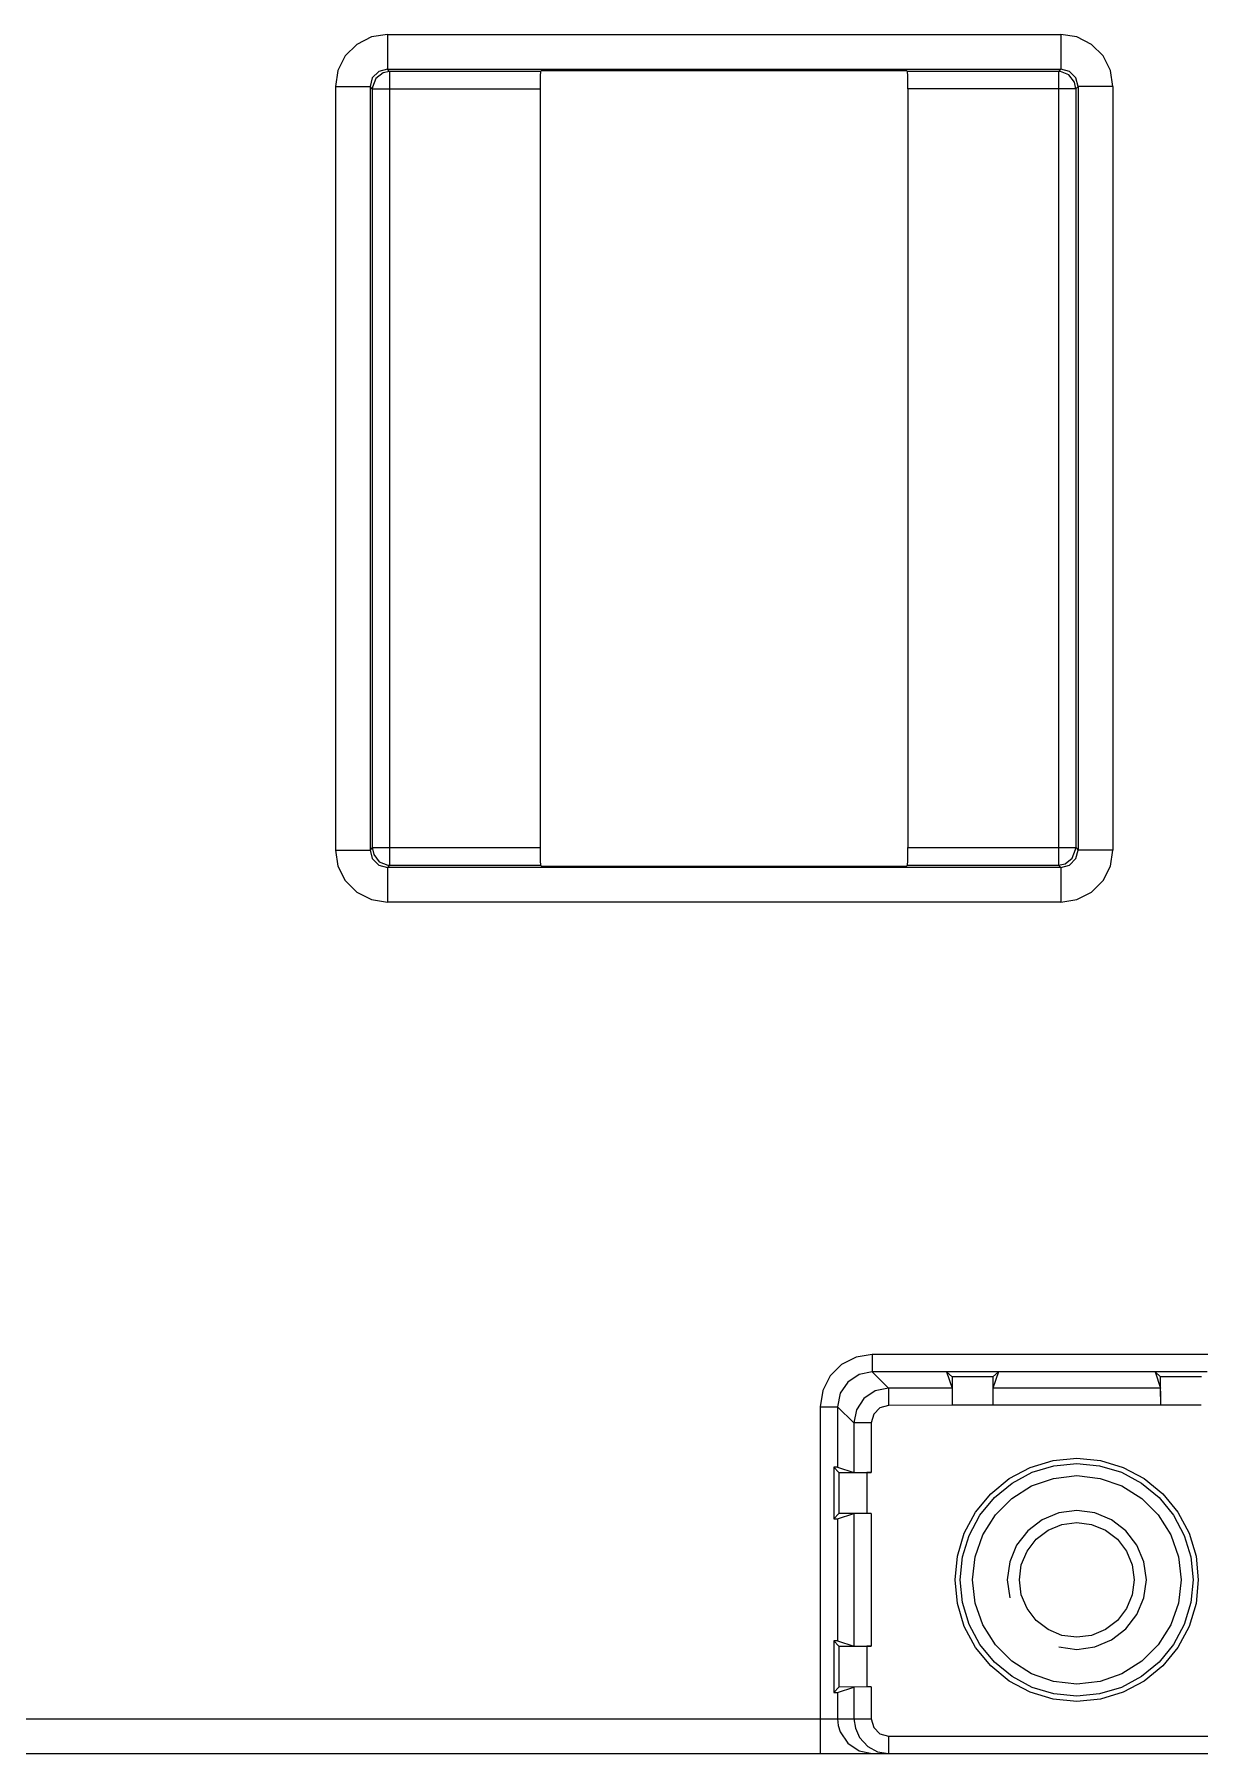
# Model space of a CAD drawing. Header units: millimetres. Extents: x 33157 to 59611, y -29750 to 1750.
# Drawn here: x 54953.71 to 54987.25, y -3217.21 to -3167.72 of the extents above; entities that cross this region are included whole.
import ezdxf

# ---------------------------------------------------------------- set-up
doc = ezdxf.new("R2010")
doc.units = ezdxf.units.MM
doc.layers.add('layer 1', color=7, linetype='Continuous', lineweight=18)

msp = doc.modelspace()

# ---------------------------------------------------------------- linework, layer by layer
at = {"layer": 'layer 1', "lineweight": 9}
for p, q in [((54963.872, -3167.717), (54963.872, -3168.717)), ((54983.255, -3167.717), (54983.255, -3168.717)), ((54962.371, -3169.217), (54962.371, -3191.2)), ((54963.372, -3169.217), (54963.372, -3191.2)), ((54963.933, -3168.787), (54963.933, -3191.63)), ((54983.185, -3168.787), (54983.185, -3191.63)), ((54983.747, -3169.217), (54983.747, -3191.2)), ((54984.747, -3169.217), (54984.747, -3191.2)), ((54963.433, -3169.287), (54963.433, -3191.13)), ((54968.27, -3169.287), (54968.27, -3191.13)), ((54978.848, -3169.287), (54978.848, -3191.13)), ((54983.685, -3169.287), (54983.685, -3191.13)), ((54963.872, -3191.701), (54963.872, -3192.701)), ((54983.255, -3191.701), (54983.255, -3192.701)), ((54977.821, -3205.724), (54977.821, -3206.225)), ((54978.295, -3206.69), (54978.295, -3207.19)), ((54980.121, -3206.365), (54980.121, -3207.181)), ((54980.121, -3206.69), (54980.121, -3207.181)), ((54981.298, -3206.365), (54981.298, -3207.181)), ((54981.298, -3206.69), (54981.298, -3207.181)), ((54976.32, -3207.225), (54976.32, -3217.212)), ((54976.82, -3207.225), (54976.82, -3208.963)), ((54977.294, -3207.69), (54977.294, -3209.121)), ((54977.795, -3207.69), (54977.795, -3209.121)), ((54976.715, -3208.963), (54976.715, -3210.454)), ((54976.864, -3209.121), (54976.864, -3210.296)), ((54977.672, -3209.121), (54977.672, -3210.296)), ((54977.294, -3210.296), (54977.294, -3214.123)), ((54977.795, -3210.296), (54977.795, -3214.123)), ((54976.82, -3210.454), (54976.82, -3213.965)), ((54976.715, -3213.965), (54976.715, -3215.457)), ((54976.864, -3214.114), (54976.864, -3215.299)), ((54977.672, -3214.123), (54977.672, -3215.29)), ((54976.82, -3215.457), (54976.82, -3216.211)), ((54977.294, -3215.299), (54977.294, -3216.211)), ((54977.795, -3215.29), (54977.795, -3216.211)), ((54978.295, -3216.712), (54978.295, -3217.212))]:
    msp.add_line(p, q, dxfattribs=at)
for points, knots in [([(54963.872, -3167.717), (54963.872, -3167.717), (54963.407, -3167.787), (54963.407, -3167.787), (54963.407, -3167.787), (54962.985, -3168.006), (54962.985, -3168.006), (54962.985, -3168.006), (54962.652, -3168.331), (54962.652, -3168.331), (54962.652, -3168.331), (54962.441, -3168.752), (54962.441, -3168.752), (54962.441, -3168.752), (54962.371, -3169.217), (54962.371, -3169.217)], [0, 0, 0, 0, 152356.799988, 152356.799988, 152356.799988, 304713.599976, 304713.599976, 304713.599976, 457070.399964, 457070.399964, 457070.399964, 609427.199952, 609427.199952, 609427.199952, 761783.99994, 761783.99994, 761783.99994, 761783.99994]), ([(54984.747, -3169.217), (54984.747, -3169.217), (54984.677, -3168.752), (54984.677, -3168.752), (54984.677, -3168.752), (54984.467, -3168.331), (54984.467, -3168.331), (54984.467, -3168.331), (54984.133, -3168.006), (54984.133, -3168.006), (54984.133, -3168.006), (54983.712, -3167.787), (54983.712, -3167.787), (54983.712, -3167.787), (54983.255, -3167.717), (54983.255, -3167.717)], [0, 0, 0, 0, 152414.867144, 152414.867144, 152414.867144, 304829.734287, 304829.734287, 304829.734287, 457244.601431, 457244.601431, 457244.601431, 609659.468574, 609659.468574, 609659.468574, 762074.335718, 762074.335718, 762074.335718, 762074.335718]), ([(54963.872, -3168.717), (54963.872, -3168.717), (54963.618, -3168.787), (54963.618, -3168.787), (54963.618, -3168.787), (54963.433, -3168.963), (54963.433, -3168.963), (54963.433, -3168.963), (54963.372, -3169.217), (54963.372, -3169.217)], [0, 0, 0, 0, 162820.47176, 162820.47176, 162820.47176, 325640.943521, 325640.943521, 325640.943521, 488461.415281, 488461.415281, 488461.415281, 488461.415281]), ([(54983.747, -3169.217), (54983.747, -3169.217), (54983.685, -3168.963), (54983.685, -3168.963), (54983.685, -3168.963), (54983.501, -3168.787), (54983.501, -3168.787), (54983.501, -3168.787), (54983.255, -3168.717), (54983.255, -3168.717)], [0, 0, 0, 0, 162878.396997, 162878.396997, 162878.396997, 325756.793994, 325756.793994, 325756.793994, 488635.190991, 488635.190991, 488635.190991, 488635.190991]), ([(54963.749, -3168.822), (54963.749, -3168.822), (54963.538, -3168.989), (54963.538, -3168.989), (54963.538, -3168.989), (54963.442, -3169.235), (54963.442, -3169.235)], [0, 0, 0, 0, 176702.856428, 176702.856428, 176702.856428, 353405.712857, 353405.712857, 353405.712857, 353405.712857]), ([(54968.279, -3168.787), (54968.279, -3168.787), (54968.279, -3168.796), (54968.279, -3168.796), (54968.279, -3168.796), (54968.279, -3168.822), (54968.279, -3168.822), (54968.279, -3168.822), (54968.27, -3168.875), (54968.27, -3168.875), (54968.27, -3168.875), (54968.27, -3168.936), (54968.27, -3168.936), (54968.27, -3168.936), (54968.27, -3169.007), (54968.27, -3169.007), (54968.27, -3169.007), (54968.27, -3169.094), (54968.27, -3169.094), (54968.27, -3169.094), (54968.27, -3169.191), (54968.27, -3169.191), (54968.27, -3169.191), (54968.27, -3169.287), (54968.27, -3169.287)], [0, 0, 0, 0, 146690.709892, 146690.709892, 146690.709892, 293381.419783, 293381.419783, 293381.419783, 440072.129675, 440072.129675, 440072.129675, 586762.839566, 586762.839566, 586762.839566, 733453.549458, 733453.549458, 733453.549458, 880144.259349, 880144.259349, 880144.259349, 1026834.969241, 1026834.969241, 1026834.969241, 1173525.679132, 1173525.679132, 1173525.679132, 1173525.679132]), ([(54978.848, -3169.287), (54978.848, -3169.287), (54978.848, -3169.191), (54978.848, -3169.191), (54978.848, -3169.191), (54978.848, -3169.094), (54978.848, -3169.094), (54978.848, -3169.094), (54978.848, -3169.007), (54978.848, -3169.007), (54978.848, -3169.007), (54978.848, -3168.936), (54978.848, -3168.936), (54978.848, -3168.936), (54978.848, -3168.875), (54978.848, -3168.875), (54978.848, -3168.875), (54978.839, -3168.822), (54978.839, -3168.822), (54978.839, -3168.822), (54978.839, -3168.796), (54978.839, -3168.796), (54978.839, -3168.796), (54978.839, -3168.787), (54978.839, -3168.787)], [0, 0, 0, 0, 146718.058123, 146718.058123, 146718.058123, 293436.116246, 293436.116246, 293436.116246, 440154.17437, 440154.17437, 440154.17437, 586872.232493, 586872.232493, 586872.232493, 733590.290616, 733590.290616, 733590.290616, 880308.348739, 880308.348739, 880308.348739, 1027026.406862, 1027026.406862, 1027026.406862, 1173744.464986, 1173744.464986, 1173744.464986, 1173744.464986]), ([(54983.641, -3169.094), (54983.641, -3169.094), (54983.483, -3168.884), (54983.483, -3168.884), (54983.483, -3168.884), (54983.238, -3168.787), (54983.238, -3168.787)], [0, 0, 0, 0, 176764.850991, 176764.850991, 176764.850991, 353529.701982, 353529.701982, 353529.701982, 353529.701982]), ([(54962.371, -3191.2), (54962.371, -3191.2), (54962.441, -3191.666), (54962.441, -3191.666), (54962.441, -3191.666), (54962.652, -3192.078), (54962.652, -3192.078), (54962.652, -3192.078), (54962.985, -3192.411), (54962.985, -3192.411), (54962.985, -3192.411), (54963.407, -3192.622), (54963.407, -3192.622), (54963.407, -3192.622), (54963.872, -3192.701), (54963.872, -3192.701)], [0, 0, 0, 0, 152388.550918, 152388.550918, 152388.550918, 304777.101836, 304777.101836, 304777.101836, 457165.652754, 457165.652754, 457165.652754, 609554.203671, 609554.203671, 609554.203671, 761942.754589, 761942.754589, 761942.754589, 761942.754589]), ([(54963.372, -3191.2), (54963.372, -3191.2), (54963.433, -3191.446), (54963.433, -3191.446), (54963.433, -3191.446), (54963.618, -3191.63), (54963.618, -3191.63), (54963.618, -3191.63), (54963.872, -3191.701), (54963.872, -3191.701)], [0, 0, 0, 0, 162851.6926, 162851.6926, 162851.6926, 325703.385201, 325703.385201, 325703.385201, 488555.077801, 488555.077801, 488555.077801, 488555.077801]), ([(54963.477, -3191.323), (54963.477, -3191.323), (54963.635, -3191.534), (54963.635, -3191.534), (54963.635, -3191.534), (54963.881, -3191.63), (54963.881, -3191.63)], [0, 0, 0, 0, 176741.098425, 176741.098425, 176741.098425, 353482.196849, 353482.196849, 353482.196849, 353482.196849]), ([(54968.27, -3191.13), (54968.27, -3191.13), (54968.27, -3191.227), (54968.27, -3191.227), (54968.27, -3191.227), (54968.27, -3191.323), (54968.27, -3191.323), (54968.27, -3191.323), (54968.27, -3191.411), (54968.27, -3191.411), (54968.27, -3191.411), (54968.27, -3191.481), (54968.27, -3191.481), (54968.27, -3191.481), (54968.27, -3191.543), (54968.27, -3191.543), (54968.27, -3191.543), (54968.279, -3191.595), (54968.279, -3191.595), (54968.279, -3191.595), (54968.279, -3191.622), (54968.279, -3191.622), (54968.279, -3191.622), (54968.279, -3191.63), (54968.279, -3191.63)], [0, 0, 0, 0, 146721.947492, 146721.947492, 146721.947492, 293443.894984, 293443.894984, 293443.894984, 440165.842476, 440165.842476, 440165.842476, 586887.789968, 586887.789968, 586887.789968, 733609.73746, 733609.73746, 733609.73746, 880331.684951, 880331.684951, 880331.684951, 1027053.632443, 1027053.632443, 1027053.632443, 1173775.579935, 1173775.579935, 1173775.579935, 1173775.579935]), ([(54978.839, -3191.63), (54978.839, -3191.63), (54978.839, -3191.622), (54978.839, -3191.622), (54978.839, -3191.622), (54978.839, -3191.595), (54978.839, -3191.595), (54978.839, -3191.595), (54978.848, -3191.543), (54978.848, -3191.543), (54978.848, -3191.543), (54978.848, -3191.481), (54978.848, -3191.481), (54978.848, -3191.481), (54978.848, -3191.411), (54978.848, -3191.411), (54978.848, -3191.411), (54978.848, -3191.323), (54978.848, -3191.323), (54978.848, -3191.323), (54978.848, -3191.227), (54978.848, -3191.227), (54978.848, -3191.227), (54978.848, -3191.13), (54978.848, -3191.13)], [0, 0, 0, 0, 146749.671331, 146749.671331, 146749.671331, 293499.342662, 293499.342662, 293499.342662, 440249.013993, 440249.013993, 440249.013993, 586998.685324, 586998.685324, 586998.685324, 733748.356654, 733748.356654, 733748.356654, 880498.027985, 880498.027985, 880498.027985, 1027247.699316, 1027247.699316, 1027247.699316, 1173997.370647, 1173997.370647, 1173997.370647, 1173997.370647]), ([(54983.255, -3192.701), (54983.255, -3192.701), (54983.712, -3192.622), (54983.712, -3192.622), (54983.712, -3192.622), (54984.133, -3192.411), (54984.133, -3192.411), (54984.133, -3192.411), (54984.467, -3192.078), (54984.467, -3192.078), (54984.467, -3192.078), (54984.677, -3191.666), (54984.677, -3191.666), (54984.677, -3191.666), (54984.747, -3191.2), (54984.747, -3191.2)], [0, 0, 0, 0, 152446.618652, 152446.618652, 152446.618652, 304893.237304, 304893.237304, 304893.237304, 457339.855956, 457339.855956, 457339.855956, 609786.474609, 609786.474609, 609786.474609, 762233.093261, 762233.093261, 762233.093261, 762233.093261]), ([(54983.255, -3191.701), (54983.255, -3191.701), (54983.501, -3191.63), (54983.501, -3191.63), (54983.501, -3191.63), (54983.685, -3191.446), (54983.685, -3191.446), (54983.685, -3191.446), (54983.747, -3191.2), (54983.747, -3191.2)], [0, 0, 0, 0, 162909.615568, 162909.615568, 162909.615568, 325819.231136, 325819.231136, 325819.231136, 488728.846704, 488728.846704, 488728.846704, 488728.846704]), ([(54983.378, -3191.595), (54983.378, -3191.595), (54983.58, -3191.429), (54983.58, -3191.429), (54983.58, -3191.429), (54983.676, -3191.183), (54983.676, -3191.183)], [0, 0, 0, 0, 176803.093977, 176803.093977, 176803.093977, 353606.187954, 353606.187954, 353606.187954, 353606.187954]), ([(54977.821, -3205.724), (54977.821, -3205.724), (54977.356, -3205.794), (54977.356, -3205.794), (54977.356, -3205.794), (54976.943, -3206.005), (54976.943, -3206.005), (54976.943, -3206.005), (54976.61, -3206.339), (54976.61, -3206.339), (54976.61, -3206.339), (54976.399, -3206.76), (54976.399, -3206.76), (54976.399, -3206.76), (54976.32, -3207.225), (54976.32, -3207.225)], [0, 0, 0, 0, 152445.772794, 152445.772794, 152445.772794, 304891.545589, 304891.545589, 304891.545589, 457337.318383, 457337.318383, 457337.318383, 609783.091177, 609783.091177, 609783.091177, 762228.863972, 762228.863972, 762228.863972, 762228.863972]), ([(54977.821, -3206.225), (54977.821, -3206.225), (54977.444, -3206.295), (54977.444, -3206.295), (54977.444, -3206.295), (54977.119, -3206.514), (54977.119, -3206.514), (54977.119, -3206.514), (54976.899, -3206.839), (54976.899, -3206.839), (54976.899, -3206.839), (54976.82, -3207.225), (54976.82, -3207.225)], [0, 0, 0, 0, 156779.897715, 156779.897715, 156779.897715, 313559.79543, 313559.79543, 313559.79543, 470339.693145, 470339.693145, 470339.693145, 627119.590859, 627119.590859, 627119.590859, 627119.590859]), ([(54978.295, -3206.69), (54978.295, -3206.69), (54977.909, -3206.769), (54977.909, -3206.769), (54977.909, -3206.769), (54977.584, -3206.988), (54977.584, -3206.988), (54977.584, -3206.988), (54977.373, -3207.313), (54977.373, -3207.313), (54977.373, -3207.313), (54977.294, -3207.69), (54977.294, -3207.69)], [0, 0, 0, 0, 156781.889676, 156781.889676, 156781.889676, 313563.779352, 313563.779352, 313563.779352, 470345.669029, 470345.669029, 470345.669029, 627127.558705, 627127.558705, 627127.558705, 627127.558705]), ([(54978.295, -3207.19), (54978.295, -3207.19), (54978.041, -3207.26), (54978.041, -3207.26), (54978.041, -3207.26), (54977.865, -3207.444), (54977.865, -3207.444), (54977.865, -3207.444), (54977.795, -3207.69), (54977.795, -3207.69)], [0, 0, 0, 0, 162915.338524, 162915.338524, 162915.338524, 325830.677049, 325830.677049, 325830.677049, 488746.015573, 488746.015573, 488746.015573, 488746.015573]), ([(54987.205, -3212.21), (54987.205, -3212.21), (54987.144, -3211.525), (54987.144, -3211.525), (54987.144, -3211.525), (54986.942, -3210.867), (54986.942, -3210.867), (54986.942, -3210.867), (54986.617, -3210.261), (54986.617, -3210.261), (54986.617, -3210.261), (54986.187, -3209.735), (54986.187, -3209.735), (54986.187, -3209.735), (54985.652, -3209.296), (54985.652, -3209.296), (54985.652, -3209.296), (54985.046, -3208.971), (54985.046, -3208.971), (54985.046, -3208.971), (54984.396, -3208.778), (54984.396, -3208.778), (54984.396, -3208.778), (54983.712, -3208.708), (54983.712, -3208.708), (54983.712, -3208.708), (54983.027, -3208.778), (54983.027, -3208.778), (54983.027, -3208.778), (54982.368, -3208.971), (54982.368, -3208.971), (54982.368, -3208.971), (54981.763, -3209.296), (54981.763, -3209.296), (54981.763, -3209.296), (54981.236, -3209.735), (54981.236, -3209.735), (54981.236, -3209.735), (54980.797, -3210.261), (54980.797, -3210.261), (54980.797, -3210.261), (54980.472, -3210.867), (54980.472, -3210.867), (54980.472, -3210.867), (54980.279, -3211.525), (54980.279, -3211.525), (54980.279, -3211.525), (54980.209, -3212.21), (54980.209, -3212.21), (54980.209, -3212.21), (54980.279, -3212.894), (54980.279, -3212.894), (54980.279, -3212.894), (54980.472, -3213.552), (54980.472, -3213.552), (54980.472, -3213.552), (54980.797, -3214.158), (54980.797, -3214.158), (54980.797, -3214.158), (54981.236, -3214.684), (54981.236, -3214.684), (54981.236, -3214.684), (54981.763, -3215.123), (54981.763, -3215.123), (54981.763, -3215.123), (54982.368, -3215.439), (54982.368, -3215.439), (54982.368, -3215.439), (54983.027, -3215.641), (54983.027, -3215.641), (54983.027, -3215.641), (54983.712, -3215.711), (54983.712, -3215.711), (54983.712, -3215.711), (54984.396, -3215.641), (54984.396, -3215.641), (54984.396, -3215.641), (54985.046, -3215.439), (54985.046, -3215.439), (54985.046, -3215.439), (54985.652, -3215.123), (54985.652, -3215.123), (54985.652, -3215.123), (54986.187, -3214.684), (54986.187, -3214.684), (54986.187, -3214.684), (54986.617, -3214.158), (54986.617, -3214.158), (54986.617, -3214.158), (54986.942, -3213.552), (54986.942, -3213.552), (54986.942, -3213.552), (54987.144, -3212.894), (54987.144, -3212.894), (54987.144, -3212.894), (54987.205, -3212.21), (54987.205, -3212.21)], [0, 0, 0, 0, 139266.774976, 139266.774976, 139266.774976, 278533.549953, 278533.549953, 278533.549953, 417800.324929, 417800.324929, 417800.324929, 557067.099906, 557067.099906, 557067.099906, 696333.874882, 696333.874882, 696333.874882, 835600.649859, 835600.649859, 835600.649859, 974867.424835, 974867.424835, 974867.424835, 1114134.199812, 1114134.199812, 1114134.199812, 1253400.974788, 1253400.974788, 1253400.974788, 1392667.749764, 1392667.749764, 1392667.749764, 1531934.524741, 1531934.524741, 1531934.524741, 1671201.299717, 1671201.299717, 1671201.299717, 1810468.074694, 1810468.074694, 1810468.074694, 1949734.84967, 1949734.84967, 1949734.84967, 2089001.624647, 2089001.624647, 2089001.624647, 2228268.399623, 2228268.399623, 2228268.399623, 2367535.1746, 2367535.1746, 2367535.1746, 2506801.949576, 2506801.949576, 2506801.949576, 2646068.724553, 2646068.724553, 2646068.724553, 2785335.499529, 2785335.499529, 2785335.499529, 2924602.274505, 2924602.274505, 2924602.274505, 3063869.049482, 3063869.049482, 3063869.049482, 3203135.824458, 3203135.824458, 3203135.824458, 3342402.599435, 3342402.599435, 3342402.599435, 3481669.374411, 3481669.374411, 3481669.374411, 3620936.149388, 3620936.149388, 3620936.149388, 3760202.924364, 3760202.924364, 3760202.924364, 3899469.699341, 3899469.699341, 3899469.699341, 4038736.474317, 4038736.474317, 4038736.474317, 4178003.249293, 4178003.249293, 4178003.249293, 4317270.02427, 4317270.02427, 4317270.02427, 4456536.799246, 4456536.799246, 4456536.799246, 4456536.799246]), ([(54976.82, -3208.963), (54976.82, -3208.963), (54976.812, -3208.963), (54976.812, -3208.963), (54976.812, -3208.963), (54976.794, -3208.963), (54976.794, -3208.963), (54976.794, -3208.963), (54976.759, -3208.963), (54976.759, -3208.963), (54976.759, -3208.963), (54976.715, -3208.963), (54976.715, -3208.963)], [0, 0, 0, 0, 156783.166579, 156783.166579, 156783.166579, 313566.333158, 313566.333158, 313566.333158, 470349.499737, 470349.499737, 470349.499737, 627132.666316, 627132.666316, 627132.666316, 627132.666316]), ([(54976.864, -3209.121), (54976.864, -3209.121), (54976.882, -3209.121), (54976.882, -3209.121), (54976.882, -3209.121), (54976.935, -3209.121), (54976.935, -3209.121), (54976.935, -3209.121), (54977.005, -3209.121), (54977.005, -3209.121), (54977.005, -3209.121), (54977.101, -3209.121), (54977.101, -3209.121), (54977.101, -3209.121), (54977.224, -3209.121), (54977.224, -3209.121), (54977.224, -3209.121), (54977.365, -3209.121), (54977.365, -3209.121), (54977.365, -3209.121), (54977.514, -3209.121), (54977.514, -3209.121), (54977.514, -3209.121), (54977.672, -3209.121), (54977.672, -3209.121)], [0, 0, 0, 0, 146769.605981, 146769.605981, 146769.605981, 293539.211962, 293539.211962, 293539.211962, 440308.817942, 440308.817942, 440308.817942, 587078.423923, 587078.423923, 587078.423923, 733848.029904, 733848.029904, 733848.029904, 880617.635885, 880617.635885, 880617.635885, 1027387.241865, 1027387.241865, 1027387.241865, 1174156.847846, 1174156.847846, 1174156.847846, 1174156.847846]), ([(54977.294, -3209.121), (54977.294, -3209.121), (54977.303, -3209.121), (54977.303, -3209.121), (54977.303, -3209.121), (54977.338, -3209.121), (54977.338, -3209.121), (54977.338, -3209.121), (54977.382, -3209.121), (54977.382, -3209.121), (54977.382, -3209.121), (54977.444, -3209.121), (54977.444, -3209.121), (54977.444, -3209.121), (54977.523, -3209.121), (54977.523, -3209.121), (54977.523, -3209.121), (54977.602, -3209.121), (54977.602, -3209.121), (54977.602, -3209.121), (54977.698, -3209.121), (54977.698, -3209.121), (54977.698, -3209.121), (54977.795, -3209.121), (54977.795, -3209.121)], [0, 0, 0, 0, 146770.604464, 146770.604464, 146770.604464, 293541.208928, 293541.208928, 293541.208928, 440311.813392, 440311.813392, 440311.813392, 587082.417856, 587082.417856, 587082.417856, 733853.02232, 733853.02232, 733853.02232, 880623.626785, 880623.626785, 880623.626785, 1027394.231249, 1027394.231249, 1027394.231249, 1174164.835713, 1174164.835713, 1174164.835713, 1174164.835713]), ([(54987.056, -3212.21), (54987.056, -3212.21), (54986.995, -3211.551), (54986.995, -3211.551), (54986.995, -3211.551), (54986.802, -3210.928), (54986.802, -3210.928), (54986.802, -3210.928), (54986.494, -3210.349), (54986.494, -3210.349), (54986.494, -3210.349), (54986.082, -3209.84), (54986.082, -3209.84), (54986.082, -3209.84), (54985.573, -3209.428), (54985.573, -3209.428), (54985.573, -3209.428), (54984.993, -3209.112), (54984.993, -3209.112), (54984.993, -3209.112), (54984.361, -3208.927), (54984.361, -3208.927), (54984.361, -3208.927), (54983.712, -3208.857), (54983.712, -3208.857), (54983.712, -3208.857), (54983.053, -3208.927), (54983.053, -3208.927), (54983.053, -3208.927), (54982.43, -3209.112), (54982.43, -3209.112), (54982.43, -3209.112), (54981.851, -3209.428), (54981.851, -3209.428), (54981.851, -3209.428), (54981.341, -3209.84), (54981.341, -3209.84), (54981.341, -3209.84), (54980.92, -3210.349), (54980.92, -3210.349), (54980.92, -3210.349), (54980.613, -3210.928), (54980.613, -3210.928), (54980.613, -3210.928), (54980.42, -3211.551), (54980.42, -3211.551), (54980.42, -3211.551), (54980.358, -3212.21), (54980.358, -3212.21), (54980.358, -3212.21), (54980.42, -3212.859), (54980.42, -3212.859), (54980.42, -3212.859), (54980.613, -3213.491), (54980.613, -3213.491), (54980.613, -3213.491), (54980.92, -3214.07), (54980.92, -3214.07), (54980.92, -3214.07), (54981.341, -3214.579), (54981.341, -3214.579), (54981.341, -3214.579), (54981.851, -3214.991), (54981.851, -3214.991), (54981.851, -3214.991), (54982.43, -3215.307), (54982.43, -3215.307), (54982.43, -3215.307), (54983.053, -3215.492), (54983.053, -3215.492), (54983.053, -3215.492), (54983.712, -3215.562), (54983.712, -3215.562), (54983.712, -3215.562), (54984.361, -3215.492), (54984.361, -3215.492), (54984.361, -3215.492), (54984.993, -3215.307), (54984.993, -3215.307), (54984.993, -3215.307), (54985.573, -3214.991), (54985.573, -3214.991), (54985.573, -3214.991), (54986.082, -3214.579), (54986.082, -3214.579), (54986.082, -3214.579), (54986.494, -3214.07), (54986.494, -3214.07), (54986.494, -3214.07), (54986.802, -3213.491), (54986.802, -3213.491), (54986.802, -3213.491), (54986.995, -3212.859), (54986.995, -3212.859), (54986.995, -3212.859), (54987.056, -3212.21), (54987.056, -3212.21)], [0, 0, 0, 0, 139267.322694, 139267.322694, 139267.322694, 278534.645388, 278534.645388, 278534.645388, 417801.968082, 417801.968082, 417801.968082, 557069.290775, 557069.290775, 557069.290775, 696336.613469, 696336.613469, 696336.613469, 835603.936163, 835603.936163, 835603.936163, 974871.258857, 974871.258857, 974871.258857, 1114138.581551, 1114138.581551, 1114138.581551, 1253405.904245, 1253405.904245, 1253405.904245, 1392673.226939, 1392673.226939, 1392673.226939, 1531940.549632, 1531940.549632, 1531940.549632, 1671207.872326, 1671207.872326, 1671207.872326, 1810475.19502, 1810475.19502, 1810475.19502, 1949742.517714, 1949742.517714, 1949742.517714, 2089009.840408, 2089009.840408, 2089009.840408, 2228277.163102, 2228277.163102, 2228277.163102, 2367544.485796, 2367544.485796, 2367544.485796, 2506811.808489, 2506811.808489, 2506811.808489, 2646079.131183, 2646079.131183, 2646079.131183, 2785346.453877, 2785346.453877, 2785346.453877, 2924613.776571, 2924613.776571, 2924613.776571, 3063881.099265, 3063881.099265, 3063881.099265, 3203148.421959, 3203148.421959, 3203148.421959, 3342415.744653, 3342415.744653, 3342415.744653, 3481683.067346, 3481683.067346, 3481683.067346, 3620950.39004, 3620950.39004, 3620950.39004, 3760217.712734, 3760217.712734, 3760217.712734, 3899485.035428, 3899485.035428, 3899485.035428, 4038752.358122, 4038752.358122, 4038752.358122, 4178019.680816, 4178019.680816, 4178019.680816, 4317287.00351, 4317287.00351, 4317287.00351, 4456554.326203, 4456554.326203, 4456554.326203, 4456554.326203]), ([(54986.714, -3212.21), (54986.714, -3212.21), (54986.635, -3211.543), (54986.635, -3211.543), (54986.635, -3211.543), (54986.415, -3210.911), (54986.415, -3210.911), (54986.415, -3210.911), (54986.055, -3210.34), (54986.055, -3210.34), (54986.055, -3210.34), (54985.581, -3209.866), (54985.581, -3209.866), (54985.581, -3209.866), (54985.011, -3209.507), (54985.011, -3209.507), (54985.011, -3209.507), (54984.379, -3209.287), (54984.379, -3209.287), (54984.379, -3209.287), (54983.712, -3209.208), (54983.712, -3209.208), (54983.712, -3209.208), (54983.044, -3209.287), (54983.044, -3209.287), (54983.044, -3209.287), (54982.404, -3209.507), (54982.404, -3209.507), (54982.404, -3209.507), (54981.842, -3209.866), (54981.842, -3209.866), (54981.842, -3209.866), (54981.368, -3210.34), (54981.368, -3210.34), (54981.368, -3210.34), (54981.008, -3210.911), (54981.008, -3210.911), (54981.008, -3210.911), (54980.788, -3211.543), (54980.788, -3211.543), (54980.788, -3211.543), (54980.709, -3212.21), (54980.709, -3212.21), (54980.709, -3212.21), (54980.788, -3212.877), (54980.788, -3212.877), (54980.788, -3212.877), (54981.008, -3213.508), (54981.008, -3213.508), (54981.008, -3213.508), (54981.368, -3214.079), (54981.368, -3214.079), (54981.368, -3214.079), (54981.842, -3214.553), (54981.842, -3214.553), (54981.842, -3214.553), (54982.404, -3214.913), (54982.404, -3214.913), (54982.404, -3214.913), (54983.044, -3215.132), (54983.044, -3215.132), (54983.044, -3215.132), (54983.712, -3215.211), (54983.712, -3215.211), (54983.712, -3215.211), (54984.379, -3215.132), (54984.379, -3215.132), (54984.379, -3215.132), (54985.011, -3214.913), (54985.011, -3214.913), (54985.011, -3214.913), (54985.581, -3214.553), (54985.581, -3214.553), (54985.581, -3214.553), (54986.055, -3214.079), (54986.055, -3214.079), (54986.055, -3214.079), (54986.415, -3213.508), (54986.415, -3213.508), (54986.415, -3213.508), (54986.635, -3212.877), (54986.635, -3212.877), (54986.635, -3212.877), (54986.714, -3212.21), (54986.714, -3212.21)], [0, 0, 0, 0, 139626.294436, 139626.294436, 139626.294436, 279252.588871, 279252.588871, 279252.588871, 418878.883307, 418878.883307, 418878.883307, 558505.177742, 558505.177742, 558505.177742, 698131.472178, 698131.472178, 698131.472178, 837757.766614, 837757.766614, 837757.766614, 977384.061049, 977384.061049, 977384.061049, 1117010.355485, 1117010.355485, 1117010.355485, 1256636.64992, 1256636.64992, 1256636.64992, 1396262.944356, 1396262.944356, 1396262.944356, 1535889.238791, 1535889.238791, 1535889.238791, 1675515.533227, 1675515.533227, 1675515.533227, 1815141.827663, 1815141.827663, 1815141.827663, 1954768.122098, 1954768.122098, 1954768.122098, 2094394.416534, 2094394.416534, 2094394.416534, 2234020.710969, 2234020.710969, 2234020.710969, 2373647.005405, 2373647.005405, 2373647.005405, 2513273.299841, 2513273.299841, 2513273.299841, 2652899.594276, 2652899.594276, 2652899.594276, 2792525.888712, 2792525.888712, 2792525.888712, 2932152.183147, 2932152.183147, 2932152.183147, 3071778.477583, 3071778.477583, 3071778.477583, 3211404.772018, 3211404.772018, 3211404.772018, 3351031.066454, 3351031.066454, 3351031.066454, 3490657.36089, 3490657.36089, 3490657.36089, 3630283.655325, 3630283.655325, 3630283.655325, 3769909.949761, 3769909.949761, 3769909.949761, 3909536.244196, 3909536.244196, 3909536.244196, 3909536.244196]), ([(54983.194, -3214.14), (54983.194, -3214.14), (54983.712, -3214.21), (54983.712, -3214.21), (54983.712, -3214.21), (54984.23, -3214.14), (54984.23, -3214.14), (54984.23, -3214.14), (54984.712, -3213.938), (54984.712, -3213.938), (54984.712, -3213.938), (54985.125, -3213.622), (54985.125, -3213.622), (54985.125, -3213.622), (54985.441, -3213.21), (54985.441, -3213.21), (54985.441, -3213.21), (54985.643, -3212.727), (54985.643, -3212.727), (54985.643, -3212.727), (54985.713, -3212.21), (54985.713, -3212.21), (54985.713, -3212.21), (54985.643, -3211.692), (54985.643, -3211.692), (54985.643, -3211.692), (54985.441, -3211.209), (54985.441, -3211.209), (54985.441, -3211.209), (54985.125, -3210.797), (54985.125, -3210.797), (54985.125, -3210.797), (54984.712, -3210.481), (54984.712, -3210.481), (54984.712, -3210.481), (54984.23, -3210.279), (54984.23, -3210.279), (54984.23, -3210.279), (54983.712, -3210.209), (54983.712, -3210.209), (54983.712, -3210.209), (54983.194, -3210.279), (54983.194, -3210.279), (54983.194, -3210.279), (54982.711, -3210.481), (54982.711, -3210.481), (54982.711, -3210.481), (54982.298, -3210.797), (54982.298, -3210.797), (54982.298, -3210.797), (54981.973, -3211.209), (54981.973, -3211.209), (54981.973, -3211.209), (54981.78, -3211.692), (54981.78, -3211.692), (54981.78, -3211.692), (54981.71, -3212.21), (54981.71, -3212.21), (54981.71, -3212.21), (54981.78, -3212.727), (54981.78, -3212.727)], [0, 0, 0, 0, 140779.022823, 140779.022823, 140779.022823, 281558.045645, 281558.045645, 281558.045645, 422337.068468, 422337.068468, 422337.068468, 563116.091291, 563116.091291, 563116.091291, 703895.114113, 703895.114113, 703895.114113, 844674.136936, 844674.136936, 844674.136936, 985453.159758, 985453.159758, 985453.159758, 1126232.182581, 1126232.182581, 1126232.182581, 1267011.205404, 1267011.205404, 1267011.205404, 1407790.228226, 1407790.228226, 1407790.228226, 1548569.251049, 1548569.251049, 1548569.251049, 1689348.273872, 1689348.273872, 1689348.273872, 1830127.296694, 1830127.296694, 1830127.296694, 1970906.319517, 1970906.319517, 1970906.319517, 2111685.342339, 2111685.342339, 2111685.342339, 2252464.365162, 2252464.365162, 2252464.365162, 2393243.387985, 2393243.387985, 2393243.387985, 2534022.410807, 2534022.410807, 2534022.410807, 2674801.43363, 2674801.43363, 2674801.43363, 2815580.456453, 2815580.456453, 2815580.456453, 2815580.456453]), ([(54976.715, -3210.454), (54976.715, -3210.454), (54976.759, -3210.454), (54976.759, -3210.454), (54976.759, -3210.454), (54976.794, -3210.454), (54976.794, -3210.454), (54976.794, -3210.454), (54976.812, -3210.454), (54976.812, -3210.454), (54976.812, -3210.454), (54976.82, -3210.454), (54976.82, -3210.454)], [0, 0, 0, 0, 156785.31858, 156785.31858, 156785.31858, 313570.63716, 313570.63716, 313570.63716, 470355.95574, 470355.95574, 470355.95574, 627141.27432, 627141.27432, 627141.27432, 627141.27432]), ([(54985.362, -3212.21), (54985.362, -3212.21), (54985.301, -3211.78), (54985.301, -3211.78), (54985.301, -3211.78), (54985.143, -3211.385), (54985.143, -3211.385), (54985.143, -3211.385), (54984.879, -3211.042), (54984.879, -3211.042), (54984.879, -3211.042), (54984.537, -3210.779), (54984.537, -3210.779), (54984.537, -3210.779), (54984.133, -3210.612), (54984.133, -3210.612), (54984.133, -3210.612), (54983.712, -3210.56), (54983.712, -3210.56), (54983.712, -3210.56), (54983.281, -3210.612), (54983.281, -3210.612), (54983.281, -3210.612), (54982.886, -3210.779), (54982.886, -3210.779), (54982.886, -3210.779), (54982.544, -3211.042), (54982.544, -3211.042), (54982.544, -3211.042), (54982.281, -3211.385), (54982.281, -3211.385), (54982.281, -3211.385), (54982.114, -3211.78), (54982.114, -3211.78), (54982.114, -3211.78), (54982.061, -3212.21), (54982.061, -3212.21), (54982.061, -3212.21), (54982.114, -3212.64), (54982.114, -3212.64), (54982.114, -3212.64), (54982.281, -3213.035), (54982.281, -3213.035), (54982.281, -3213.035), (54982.544, -3213.377), (54982.544, -3213.377), (54982.544, -3213.377), (54982.886, -3213.64), (54982.886, -3213.64), (54982.886, -3213.64), (54983.281, -3213.807), (54983.281, -3213.807), (54983.281, -3213.807), (54983.712, -3213.859), (54983.712, -3213.859), (54983.712, -3213.859), (54984.133, -3213.807), (54984.133, -3213.807), (54984.133, -3213.807), (54984.537, -3213.64), (54984.537, -3213.64), (54984.537, -3213.64), (54984.879, -3213.377), (54984.879, -3213.377), (54984.879, -3213.377), (54985.143, -3213.035), (54985.143, -3213.035), (54985.143, -3213.035), (54985.301, -3212.64), (54985.301, -3212.64), (54985.301, -3212.64), (54985.362, -3212.21), (54985.362, -3212.21)], [0, 0, 0, 0, 140108.115905, 140108.115905, 140108.115905, 280216.231811, 280216.231811, 280216.231811, 420324.347716, 420324.347716, 420324.347716, 560432.463622, 560432.463622, 560432.463622, 700540.579527, 700540.579527, 700540.579527, 840648.695433, 840648.695433, 840648.695433, 980756.811338, 980756.811338, 980756.811338, 1120864.927244, 1120864.927244, 1120864.927244, 1260973.043149, 1260973.043149, 1260973.043149, 1401081.159055, 1401081.159055, 1401081.159055, 1541189.27496, 1541189.27496, 1541189.27496, 1681297.390866, 1681297.390866, 1681297.390866, 1821405.506771, 1821405.506771, 1821405.506771, 1961513.622677, 1961513.622677, 1961513.622677, 2101621.738582, 2101621.738582, 2101621.738582, 2241729.854488, 2241729.854488, 2241729.854488, 2381837.970393, 2381837.970393, 2381837.970393, 2521946.086299, 2521946.086299, 2521946.086299, 2662054.202204, 2662054.202204, 2662054.202204, 2802162.31811, 2802162.31811, 2802162.31811, 2942270.434015, 2942270.434015, 2942270.434015, 3082378.549921, 3082378.549921, 3082378.549921, 3222486.665826, 3222486.665826, 3222486.665826, 3362594.781732, 3362594.781732, 3362594.781732, 3362594.781732]), ([(54976.82, -3213.965), (54976.82, -3213.965), (54976.812, -3213.965), (54976.812, -3213.965), (54976.812, -3213.965), (54976.794, -3213.965), (54976.794, -3213.965), (54976.794, -3213.965), (54976.759, -3213.965), (54976.759, -3213.965), (54976.759, -3213.965), (54976.715, -3213.965), (54976.715, -3213.965)], [0, 0, 0, 0, 156790.640757, 156790.640757, 156790.640757, 313581.281515, 313581.281515, 313581.281515, 470371.922272, 470371.922272, 470371.922272, 627162.563029, 627162.563029, 627162.563029, 627162.563029]), ([(54976.864, -3214.114), (54976.864, -3214.114), (54976.882, -3214.123), (54976.882, -3214.123), (54976.882, -3214.123), (54976.935, -3214.123), (54976.935, -3214.123), (54976.935, -3214.123), (54977.005, -3214.123), (54977.005, -3214.123), (54977.005, -3214.123), (54977.101, -3214.123), (54977.101, -3214.123), (54977.101, -3214.123), (54977.224, -3214.123), (54977.224, -3214.123), (54977.224, -3214.123), (54977.365, -3214.123), (54977.365, -3214.123), (54977.365, -3214.123), (54977.514, -3214.123), (54977.514, -3214.123), (54977.514, -3214.123), (54977.672, -3214.123), (54977.672, -3214.123)], [0, 0, 0, 0, 146776.597308, 146776.597308, 146776.597308, 293553.194616, 293553.194616, 293553.194616, 440329.791923, 440329.791923, 440329.791923, 587106.389231, 587106.389231, 587106.389231, 733882.986539, 733882.986539, 733882.986539, 880659.583847, 880659.583847, 880659.583847, 1027436.181154, 1027436.181154, 1027436.181154, 1174212.778462, 1174212.778462, 1174212.778462, 1174212.778462]), ([(54977.294, -3214.123), (54977.294, -3214.123), (54977.303, -3214.123), (54977.303, -3214.123), (54977.303, -3214.123), (54977.338, -3214.123), (54977.338, -3214.123), (54977.338, -3214.123), (54977.382, -3214.123), (54977.382, -3214.123), (54977.382, -3214.123), (54977.444, -3214.123), (54977.444, -3214.123), (54977.444, -3214.123), (54977.523, -3214.123), (54977.523, -3214.123), (54977.523, -3214.123), (54977.602, -3214.123), (54977.602, -3214.123), (54977.602, -3214.123), (54977.698, -3214.123), (54977.698, -3214.123), (54977.698, -3214.123), (54977.795, -3214.123), (54977.795, -3214.123)], [0, 0, 0, 0, 146777.599327, 146777.599327, 146777.599327, 293555.198653, 293555.198653, 293555.198653, 440332.79798, 440332.79798, 440332.79798, 587110.397306, 587110.397306, 587110.397306, 733887.996633, 733887.996633, 733887.996633, 880665.595959, 880665.595959, 880665.595959, 1027443.195286, 1027443.195286, 1027443.195286, 1174220.794613, 1174220.794613, 1174220.794613, 1174220.794613]), ([(54976.715, -3215.457), (54976.715, -3215.457), (54976.759, -3215.457), (54976.759, -3215.457), (54976.759, -3215.457), (54976.794, -3215.457), (54976.794, -3215.457), (54976.794, -3215.457), (54976.812, -3215.457), (54976.812, -3215.457), (54976.812, -3215.457), (54976.82, -3215.457), (54976.82, -3215.457)], [0, 0, 0, 0, 156792.792857, 156792.792857, 156792.792857, 313585.585713, 313585.585713, 313585.585713, 470378.37857, 470378.37857, 470378.37857, 627171.171426, 627171.171426, 627171.171426, 627171.171426]), ([(54976.82, -3216.211), (54976.82, -3216.211), (54976.838, -3216.404), (54976.838, -3216.404), (54976.838, -3216.404), (54976.899, -3216.589), (54976.899, -3216.589)], [0, 0, 0, 0, 176824.245516, 176824.245516, 176824.245516, 353648.491033, 353648.491033, 353648.491033, 353648.491033]), ([(54977.294, -3216.211), (54977.294, -3216.211), (54977.338, -3216.483), (54977.338, -3216.483), (54977.338, -3216.483), (54977.452, -3216.747), (54977.452, -3216.747)], [0, 0, 0, 0, 176825.835933, 176825.835933, 176825.835933, 353651.671867, 353651.671867, 353651.671867, 353651.671867]), ([(54977.795, -3216.211), (54977.795, -3216.211), (54977.865, -3216.457), (54977.865, -3216.457), (54977.865, -3216.457), (54978.041, -3216.641), (54978.041, -3216.641), (54978.041, -3216.641), (54978.295, -3216.712), (54978.295, -3216.712)], [0, 0, 0, 0, 162927.926846, 162927.926846, 162927.926846, 325855.853692, 325855.853692, 325855.853692, 488783.780539, 488783.780539, 488783.780539, 488783.780539]), ([(54976.899, -3216.589), (54976.899, -3216.589), (54977.119, -3216.913), (54977.119, -3216.913), (54977.119, -3216.913), (54977.444, -3217.133), (54977.444, -3217.133), (54977.444, -3217.133), (54977.821, -3217.212), (54977.821, -3217.212)], [0, 0, 0, 0, 162926.275631, 162926.275631, 162926.275631, 325852.551263, 325852.551263, 325852.551263, 488778.826894, 488778.826894, 488778.826894, 488778.826894]), ([(54977.698, -3217.01), (54977.698, -3217.01), (54977.979, -3217.159), (54977.979, -3217.159), (54977.979, -3217.159), (54978.295, -3217.212), (54978.295, -3217.212)], [0, 0, 0, 0, 176828.940499, 176828.940499, 176828.940499, 353657.880997, 353657.880997, 353657.880997, 353657.880997])]:
    msp.add_open_spline(points, degree=3, knots=knots, dxfattribs=at)
for points in [[(54963.872, -3167.717), (54963.872, -3167.717), (54983.255, -3167.717), (54983.255, -3167.717)], [(54963.872, -3168.717), (54963.872, -3168.717), (54983.255, -3168.717), (54983.255, -3168.717)], [(54963.933, -3168.787), (54963.933, -3168.787), (54963.872, -3168.717), (54963.872, -3168.717)], [(54983.255, -3168.717), (54983.255, -3168.717), (54983.185, -3168.787), (54983.185, -3168.787)], [(54962.371, -3169.217), (54962.371, -3169.217), (54963.372, -3169.217), (54963.372, -3169.217)], [(54963.433, -3169.287), (54963.433, -3169.287), (54963.372, -3169.217), (54963.372, -3169.217)], [(54963.933, -3168.787), (54963.933, -3168.787), (54963.749, -3168.822), (54963.749, -3168.822)], [(54968.279, -3168.787), (54968.279, -3168.787), (54963.933, -3168.787), (54963.933, -3168.787)], [(54968.305, -3168.752), (54968.305, -3168.752), (54978.813, -3168.752), (54978.813, -3168.752)], [(54968.279, -3168.787), (54968.279, -3168.787), (54968.305, -3168.752), (54968.305, -3168.752)], [(54978.839, -3168.787), (54978.839, -3168.787), (54978.813, -3168.752), (54978.813, -3168.752)], [(54983.185, -3168.787), (54983.185, -3168.787), (54978.839, -3168.787), (54978.839, -3168.787)], [(54983.238, -3168.787), (54983.238, -3168.787), (54983.185, -3168.787), (54983.185, -3168.787)], [(54983.685, -3169.287), (54983.685, -3169.287), (54983.641, -3169.094), (54983.641, -3169.094)], [(54983.747, -3169.217), (54983.747, -3169.217), (54983.685, -3169.287), (54983.685, -3169.287)], [(54984.747, -3169.217), (54984.747, -3169.217), (54983.747, -3169.217), (54983.747, -3169.217)], [(54963.433, -3169.287), (54963.433, -3169.287), (54968.27, -3169.287), (54968.27, -3169.287)], [(54963.442, -3169.235), (54963.442, -3169.235), (54963.433, -3169.287), (54963.433, -3169.287)], [(54983.685, -3169.287), (54983.685, -3169.287), (54978.848, -3169.287), (54978.848, -3169.287)], [(54962.371, -3191.2), (54962.371, -3191.2), (54963.372, -3191.2), (54963.372, -3191.2)], [(54963.433, -3191.13), (54963.433, -3191.13), (54963.372, -3191.2), (54963.372, -3191.2)], [(54963.433, -3191.13), (54963.433, -3191.13), (54968.27, -3191.13), (54968.27, -3191.13)], [(54963.433, -3191.13), (54963.433, -3191.13), (54963.477, -3191.323), (54963.477, -3191.323)], [(54978.848, -3191.13), (54978.848, -3191.13), (54983.685, -3191.13), (54983.685, -3191.13)], [(54983.676, -3191.183), (54983.676, -3191.183), (54983.685, -3191.13), (54983.685, -3191.13)], [(54983.685, -3191.13), (54983.685, -3191.13), (54983.747, -3191.2), (54983.747, -3191.2)], [(54984.747, -3191.2), (54984.747, -3191.2), (54983.747, -3191.2), (54983.747, -3191.2)], [(54983.255, -3191.701), (54983.255, -3191.701), (54963.872, -3191.701), (54963.872, -3191.701)], [(54963.933, -3191.63), (54963.933, -3191.63), (54963.872, -3191.701), (54963.872, -3191.701)], [(54963.881, -3191.63), (54963.881, -3191.63), (54963.933, -3191.63), (54963.933, -3191.63)], [(54963.933, -3191.63), (54963.933, -3191.63), (54968.279, -3191.63), (54968.279, -3191.63)], [(54968.305, -3191.666), (54968.305, -3191.666), (54978.813, -3191.666), (54978.813, -3191.666)], [(54968.279, -3191.63), (54968.279, -3191.63), (54968.305, -3191.666), (54968.305, -3191.666)], [(54978.839, -3191.63), (54978.839, -3191.63), (54978.813, -3191.666), (54978.813, -3191.666)], [(54978.839, -3191.63), (54978.839, -3191.63), (54983.185, -3191.63), (54983.185, -3191.63)], [(54983.185, -3191.63), (54983.185, -3191.63), (54983.378, -3191.595), (54983.378, -3191.595)], [(54983.185, -3191.63), (54983.185, -3191.63), (54983.255, -3191.701), (54983.255, -3191.701)], [(54983.255, -3192.701), (54983.255, -3192.701), (54963.872, -3192.701), (54963.872, -3192.701)], [(54989.593, -3205.724), (54989.593, -3205.724), (54977.821, -3205.724), (54977.821, -3205.724)], [(54979.963, -3206.225), (54979.963, -3206.225), (54977.821, -3206.225), (54977.821, -3206.225)], [(54978.295, -3206.69), (54978.295, -3206.69), (54977.821, -3206.225), (54977.821, -3206.225)], [(54981.455, -3206.216), (54981.455, -3206.216), (54979.963, -3206.216), (54979.963, -3206.216)], [(54980.121, -3206.365), (54980.121, -3206.365), (54979.963, -3206.216), (54979.963, -3206.216)], [(54979.963, -3206.225), (54979.963, -3206.225), (54980.121, -3206.69), (54980.121, -3206.69)], [(54981.298, -3206.365), (54981.298, -3206.365), (54981.455, -3206.216), (54981.455, -3206.216)], [(54981.455, -3206.225), (54981.455, -3206.225), (54981.298, -3206.69), (54981.298, -3206.69)], [(54985.968, -3206.225), (54985.968, -3206.225), (54981.455, -3206.225), (54981.455, -3206.225)], [(54987.46, -3206.216), (54987.46, -3206.216), (54985.959, -3206.216), (54985.959, -3206.216)], [(54985.968, -3206.216), (54985.968, -3206.216), (54985.959, -3206.216), (54985.959, -3206.216)], [(54986.117, -3206.365), (54986.117, -3206.365), (54985.968, -3206.216), (54985.968, -3206.216)], [(54985.968, -3206.225), (54985.968, -3206.225), (54986.117, -3206.69), (54986.117, -3206.69)], [(54980.121, -3206.69), (54980.121, -3206.69), (54978.295, -3206.69), (54978.295, -3206.69)], [(54981.298, -3206.365), (54981.298, -3206.365), (54980.121, -3206.365), (54980.121, -3206.365)], [(54986.117, -3206.69), (54986.117, -3206.69), (54981.298, -3206.69), (54981.298, -3206.69)], [(54987.302, -3206.365), (54987.302, -3206.365), (54986.117, -3206.365), (54986.117, -3206.365)], [(54986.126, -3207.181), (54986.126, -3207.181), (54986.117, -3206.365), (54986.117, -3206.365)], [(54986.126, -3207.181), (54986.126, -3207.181), (54986.117, -3206.69), (54986.117, -3206.69)], [(54976.32, -3207.225), (54976.32, -3207.225), (54976.82, -3207.225), (54976.82, -3207.225)], [(54977.294, -3207.69), (54977.294, -3207.69), (54976.82, -3207.225), (54976.82, -3207.225)], [(54980.121, -3207.181), (54980.121, -3207.181), (54978.295, -3207.19), (54978.295, -3207.19)], [(54987.293, -3207.181), (54987.293, -3207.181), (54980.121, -3207.181), (54980.121, -3207.181)], [(54977.795, -3207.69), (54977.795, -3207.69), (54977.294, -3207.69), (54977.294, -3207.69)], [(54976.864, -3209.121), (54976.864, -3209.121), (54976.715, -3208.963), (54976.715, -3208.963)], [(54976.82, -3208.963), (54976.82, -3208.963), (54977.294, -3209.121), (54977.294, -3209.121)], [(54977.795, -3209.121), (54977.795, -3209.121), (54977.672, -3209.121), (54977.672, -3209.121)], [(54976.864, -3210.296), (54976.864, -3210.296), (54976.715, -3210.454), (54976.715, -3210.454)], [(54976.82, -3210.454), (54976.82, -3210.454), (54977.294, -3210.296), (54977.294, -3210.296)], [(54977.698, -3210.296), (54977.698, -3210.296), (54976.864, -3210.296), (54976.864, -3210.296)], [(54977.698, -3210.296), (54977.698, -3210.296), (54977.294, -3210.296), (54977.294, -3210.296)], [(54977.795, -3210.296), (54977.795, -3210.296), (54977.672, -3210.296), (54977.672, -3210.296)], [(54976.864, -3214.114), (54976.864, -3214.114), (54976.715, -3213.965), (54976.715, -3213.965)], [(54976.82, -3213.965), (54976.82, -3213.965), (54977.294, -3214.123), (54977.294, -3214.123)], [(54977.795, -3214.123), (54977.795, -3214.123), (54977.672, -3214.123), (54977.672, -3214.123)], [(54976.864, -3215.299), (54976.864, -3215.299), (54976.715, -3215.457), (54976.715, -3215.457)], [(54976.82, -3215.457), (54976.82, -3215.457), (54977.294, -3215.299), (54977.294, -3215.299)], [(54977.698, -3215.29), (54977.698, -3215.29), (54976.864, -3215.299), (54976.864, -3215.299)], [(54977.795, -3215.29), (54977.795, -3215.29), (54977.672, -3215.29), (54977.672, -3215.29)], [(54944.621, -3216.211), (54944.621, -3216.211), (54977.795, -3216.211), (54977.795, -3216.211)], [(54978.295, -3216.712), (54978.295, -3216.712), (54989.128, -3216.712), (54989.128, -3216.712)], [(54854.21, -3217.212), (54854.21, -3217.212), (55050.209, -3217.212), (55050.209, -3217.212)], [(54977.452, -3216.747), (54977.452, -3216.747), (54977.698, -3217.01), (54977.698, -3217.01)]]:
    msp.add_open_spline(points, degree=3, dxfattribs=at)

doc.saveas('drawing.dxf')
